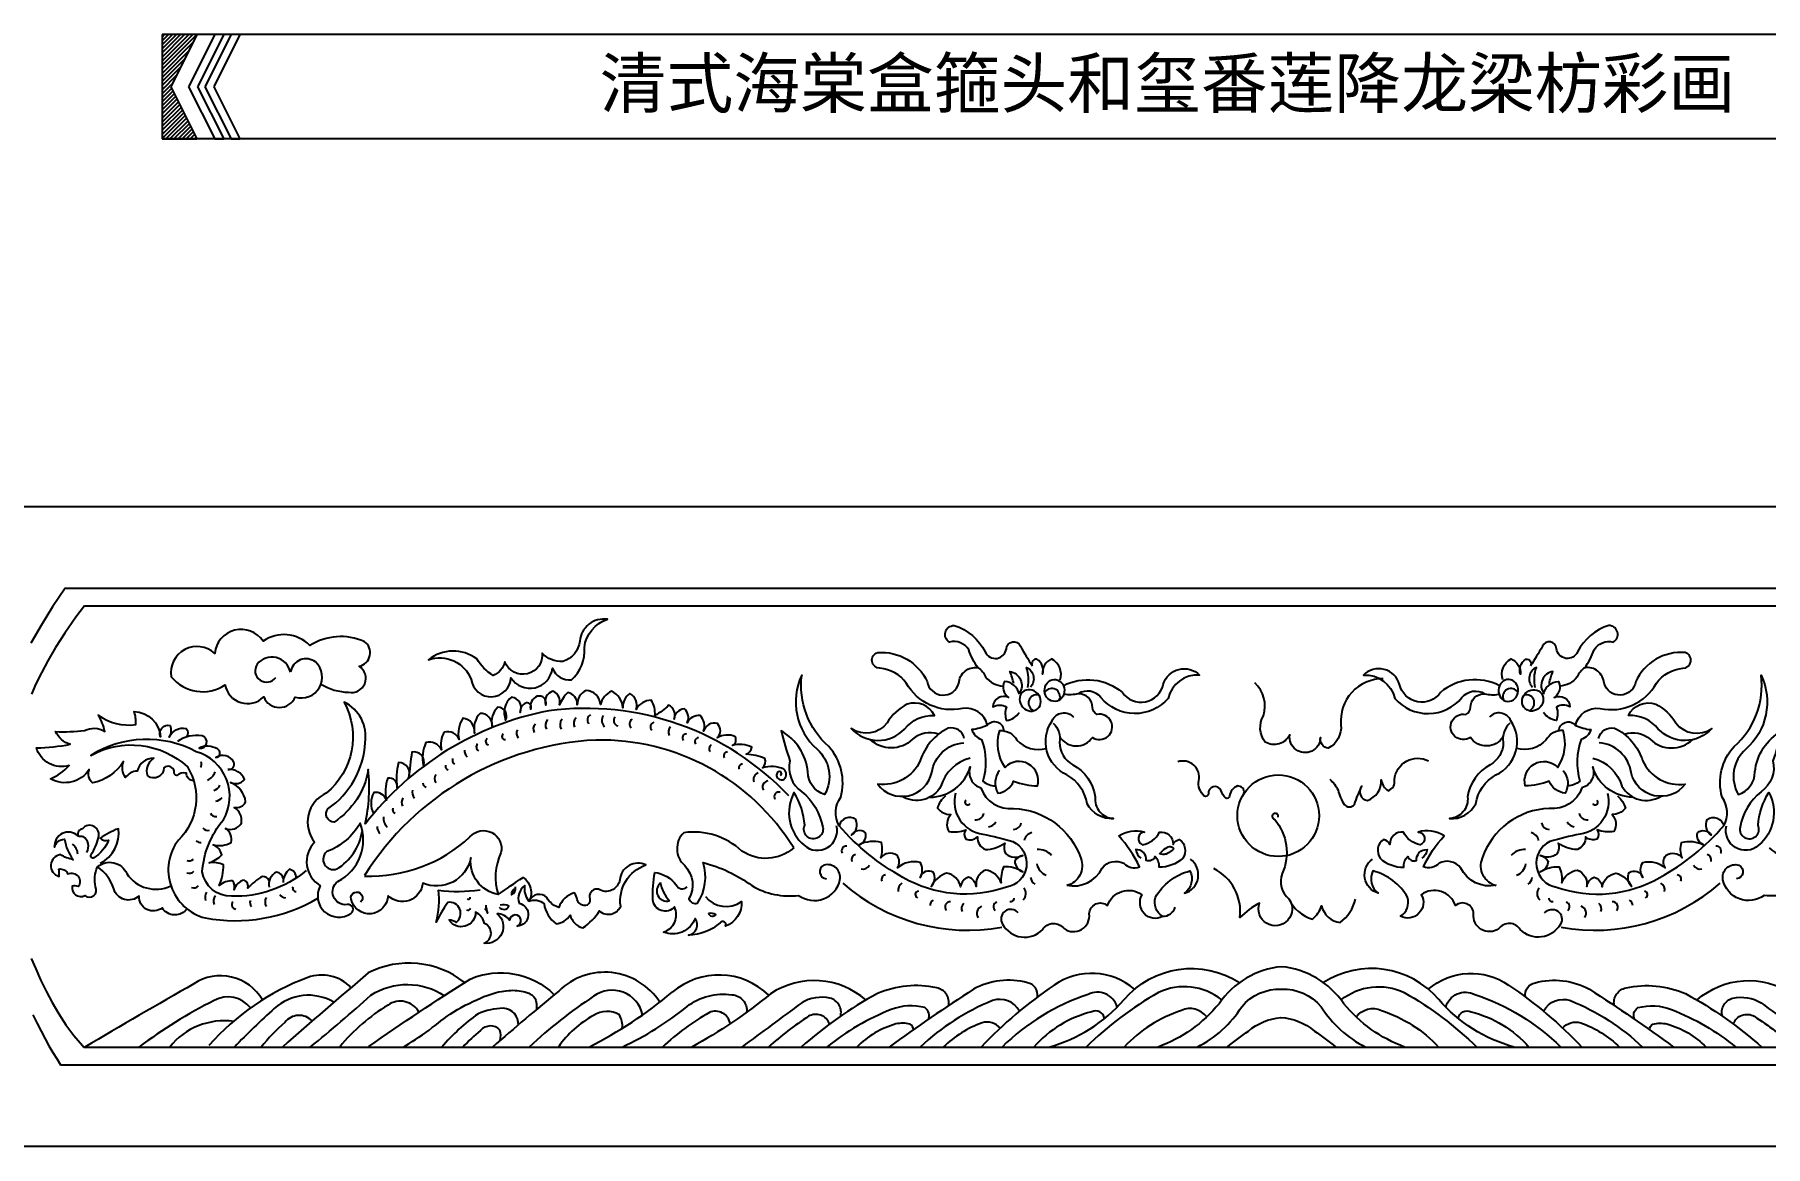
# Model space of a CAD drawing. Extents: x -66030 to 95157, y -13132 to 45879.
# Drawn here: x -38579 to -37498, y 2311 to 3007 of the extents above; entities that cross this region are included whole.
import ezdxf

# ---------------------------------------------------------------- set-up
doc = ezdxf.new("R2010")
doc.units = 0
doc.header["$LTSCALE"] = 100
doc.header["$MEASUREMENT"] = 0
for name, color, linetype in [('3', 11, 'CONTINUOUS'), ('4', 121, 'CONTINUOUS'), ('BH', 21, 'CONTINUOUS'), ('TEXT', 105, 'CONTINUOUS')]:
    doc.layers.add(name, color=color, linetype=linetype)
doc.styles.add('HZ', font='simhei.ttf')

# ---------------------------------------------------------------- blocks, each defined once
blk = doc.blocks.new('A$C7C036234')
at = {"layer": '3'}
for p, q in [((0, 65.3), (0, 0)), ((1301.2, 65.3), (0, 65.3)), ((21.6, 65.3), (5.3, 32.6)), ((32.8, 65.3), (16.5, 32.6)), ((38.4, 65.3), (22.1, 32.6)), ((43, 65.3), (26.7, 32.6)), ((48.6, 65.3), (32.3, 32.6)), ((5.3, 32.6), (21.6, 0)), ((16.5, 32.6), (32.8, 0)), ((22.1, 32.6), (38.4, 0)), ((26.7, 32.6), (43, 0)), ((32.3, 32.6), (48.6, 0)), ((0, 0), (21.6, 0)), ((1301.2, 0), (0, 0)), ((32.8, 0), (38.4, 0)), ((43, 0), (48.6, 0))]:
    blk.add_line(p, q, dxfattribs=at)
at = {"layer": 'BH'}
for p, q in [((0, 46.1), (19.1, 65.3)), ((0, 48.7), (16.6, 65.3)), ((0, 51.2), (14, 65.3)), ((0, 53.8), (11.5, 65.3)), ((0, 56.3), (9, 65.3)), ((0, 61.4), (3.9, 65.3)), ((0, 58.8), (6.4, 65.3)), ((0, 63.9), (1.3, 65.3)), ((0, 43.6), (21.5, 65.1)), ((0, 41), (19, 60)), ((0, 38.5), (16.4, 54.9)), ((0, 35.9), (13.9, 49.8)), ((0, 33.4), (11.3, 44.7)), ((0, 30.8), (8.8, 39.6)), ((0, 28.3), (6.2, 34.5)), ((0, 25.7), (5.8, 31.6)), ((0, 23.2), (6.7, 29.9)), ((0, 20.7), (7.5, 28.2)), ((0, 18.1), (8.4, 26.5)), ((0, 15.6), (9.2, 24.8)), ((0, 13), (10.1, 23.1)), ((0, 10.5), (10.9, 21.4)), ((0, 7.9), (11.8, 19.7)), ((0, 5.4), (12.6, 18)), ((0, 2.8), (13.5, 16.3)), ((0, 0.3), (14.3, 14.6)), ((2.3, 0), (15.2, 12.9)), ((4.8, 0), (16, 11.2)), ((7.3, 0), (16.8, 9.5)), ((9.9, 0), (17.7, 7.8)), ((12.4, 0), (18.5, 6.1)), ((15, 0), (19.4, 4.4)), ((17.5, 0), (20.2, 2.7)), ((20.1, 0), (21.1, 1))]:
    blk.add_line(p, q, dxfattribs=at)
blk = doc.blocks.new('A$C490E2215')
at = {"layer": '3'}
for p, q in [((511.2, 349), (2031.4, 349)), ((523.3, 337.9), (2019.3, 337.9)), ((522.9, 62.1), (2019.7, 62.1)), ((508.4, 51), (2034.2, 51))]:
    blk.add_line(p, q, dxfattribs=at)
for points in [[(511.2, 349), (511.2, 348.9), (503.3, 337.2), (496.2, 325.7), (489.8, 314.6)], [(491.1, 82.2), (493.7, 76.9), (496.2, 72), (498.7, 67.3), (501.1, 62.9), (503.6, 58.6), (506.2, 54.4), (508.4, 51)], [(523.3, 337.9), (517.9, 330.8), (511, 320.9), (505.2, 311.9), (500.4, 303.6), (496.4, 296.1), (493, 289.1), (490.2, 282.7)], [(490.1, 117.4), (492.9, 110.9), (495.9, 104.1), (499.3, 97.1), (503.1, 90), (507.2, 82.9), (511.7, 75.9), (516.7, 69.2), (522, 63), (522.9, 62.1)], [(1196, 183.7), (1197.1, 184.9), (1198.1, 185.8), (1199, 186.5), (1199.8, 186.9), (1200.6, 187.2), (1201.3, 187.4), (1201.8, 187.4), (1202.4, 187.3), (1202.8, 187.2), (1203.1, 187), (1203.4, 186.8), (1203.6, 186.6), (1203.7, 186.4), (1203.8, 186.1), (1203.7, 185.8), (1203.6, 185.6), (1203.4, 185.3), (1203.2, 185.1), (1202.9, 184.8), (1202.5, 184.6), (1202.1, 184.3), (1201.7, 184.1), (1201.3, 183.8), (1200.8, 183.5), (1200.4, 183.2), (1199.9, 183), (1199.3, 182.7), (1198.7, 182.6), (1198, 182.5), (1197.1, 182.5), (1196.1, 182.7), (1194.8, 183.1)], [(722.6, 62.1), (723.4, 62.6), (724.6, 63.3), (726.2, 64.3), (728.1, 65.5), (730.2, 66.8), (732.3, 68.2), (734.5, 69.7), (736.7, 71.2), (738.7, 72.7), (740.6, 74.2), (742.5, 75.6), (744.3, 77.1), (746.1, 78.5), (748, 79.9), (749.9, 81.3), (751.9, 82.7), (754.1, 84.1), (756.4, 85.5), (758.8, 86.9), (761.2, 88.2), (763.7, 89.4), (766.1, 90.6), (768.4, 91.7), (770.7, 92.7), (772.9, 93.6), (775, 94.4), (776.9, 95), (778.8, 95.6), (780.6, 96.1), (782.3, 96.5), (783.9, 96.8), (785.4, 97.1), (786.9, 97.3), (788.4, 97.4), (789.8, 97.5), (791.1, 97.6), (792.4, 97.5), (793.7, 97.4), (795, 97.3), (796.2, 97.1), (797.5, 96.8), (798.6, 96.5), (799.8, 96.1), (800.9, 95.7), (801.9, 95.2), (802.8, 94.7), (803.6, 94.1), (804.2, 93.4), (804.7, 92.7), (805.1, 91.9), (805.4, 91.1), (805.6, 90.1), (805.7, 89.1), (805.8, 87.9), (805.8, 86.5), (805.8, 85.6)]]:
    blk.add_lwpolyline(points, dxfattribs=at)
for points in [[(822.3, 303.2, -0.232612), (809.3, 308.4, -0.874446), (786.1, 302.8, -0.235651), (778.7, 294.4, -0.131975), (768.6, 304.7, 0.340575), (738.2, 304.2, -0.410551), (765, 291.8, 0.908006), (789.8, 292.9, 0.708419), (815.7, 298.9, 0.333873), (827.6, 291.6, 0.236609), (835.7, 311.9, -0.288921), (850.1, 329.5, 0.427077), (832.8, 315.9, -0.301782)], [(1024.9, 264.7, -0.398273), (1002.5, 261.2, 0.439842), (1035.8, 260.9, -0.238061), (1054.5, 269.4, 0.377483), (1037.4, 276.4, 0.150075)], [(1517.7, 264.7, 0.398273), (1540.2, 261.2, -0.439842), (1506.8, 260.9, 0.238061), (1488.1, 269.4, -0.377483), (1505.3, 276.4, -0.150075)]]:
    blk.add_lwpolyline(points, format="xyb", close=True, dxfattribs=at)
for points in [[(1081.7, 299.2, -0.070846), (1075.9, 310.4, 0.333236), (1063.9, 315.2, -0.767969), (1066.7, 325.6, -0.206673), (1086.2, 309.1, 0.760455), (1099.4, 311.1, -0.796086), (1108.2, 312.7, 0.013684), (1115.7, 300.3, 0.013684)], [(1460.9, 299.2, 0.070846), (1466.7, 310.4, -0.333236), (1478.7, 315.2, 0.767969), (1475.9, 325.6, 0.206673), (1456.4, 309.1, -0.760455), (1443.2, 311.1, 0.796086), (1434.5, 312.7, -0.013684), (1426.9, 300.3, -0.013684)], [(671.1, 289, 0.138235), (688.4, 283.9, 0.838097), (695, 300.1, 0.654094), (698.2, 315.6, 0.248728), (664.1, 313.1, 0.369099), (634.9, 315.8, 0.704064), (604.7, 308.2, 0.707181), (577.5, 293.6, 0.388233), (611.2, 288.5, 0.608621), (635.3, 281, 0.669512), (655, 280.9, 0.797933), (667.7, 302.8, 0.55929), (652.1, 296.7)], [(652, 296.5, 0.630596), (631.2, 301.4, 0.98545), (642.9, 293.2)], [(1087.5, 263.2, 0.395058), (1072.1, 273.8, -0.333712), (1036.9, 289.6, 0.222951), (1020.4, 298.9, -0.866503), (1019, 308.7, -0.314184), (1049.9, 290.6, 0.805954), (1069.7, 289.6, -0.44303), (1081.7, 299.2, -0.1557), (1086.4, 293.5, 0.198893), (1097.4, 287.6, 0.198893)], [(1133, 291.6, 0.368928), (1127.7, 304.7, 0.331124), (1122, 295.1, 0.345593), (1118.5, 304.5, 0.62367), (1115.7, 300.3)], [(1409.6, 291.6, -0.368928), (1414.9, 304.7, -0.331124), (1420.6, 295.1, -0.345593), (1424.1, 304.5, -0.62367), (1426.9, 300.3)], [(1455.1, 263.2, -0.395058), (1470.5, 273.8, 0.333712), (1505.7, 289.6, -0.222951), (1522.2, 298.9, 0.866503), (1523.6, 308.7, 0.314184), (1492.7, 290.6, -0.805954), (1472.9, 289.6, 0.44303), (1460.9, 299.2, 0.1557), (1456.2, 293.5, -0.198893), (1445.2, 287.6, -0.198893)], [(994.9, 200.4, -0.292207), (995.9, 218.3, 0.2581), (988.4, 250, -0.246897), (971.5, 294.5, 0.33386), (981.1, 248.3, -0.354667), (985.8, 219.9, -0.325605), (975.4, 234.1, 0.242977), (958.7, 259.7, 0.030037), (964.2, 241.1, 0.314662), (971.6, 221.7, -0.175832), (984.7, 199.5, -1.38606), (973.4, 200.7, 0.121812), (966.7, 221.2, 0.355756), (973.1, 188.2, 0.738573), (993.3, 200.3)], [(1104, 289.3, 0.043354), (1101.6, 296.9, -0.547759), (1107.5, 283.2)], [(1112.8, 286.8, 0.138408), (1112, 299.4, -0.501901), (1114.5, 287.1)], [(1135, 288, -0.303308), (1171.9, 283.8, 0.654697), (1197.5, 288.8, -0.574998), (1220.1, 294.6, 0.368684), (1200.5, 280, -0.463589), (1158.5, 280.6, 0.38738), (1144.3, 282.9, -0.093019), (1135.6, 282.6)], [(1334.9, 292.3, 0.445779), (1308.5, 263.5, -0.301604), (1300.6, 248.9, -0.443719), (1295.7, 255.6, -1.069311), (1276.5, 257.3, -0.439712), (1261.1, 252.7, -0.303641), (1260.1, 269.2, 0.288812), (1254.7, 289.8, 0.288812)], [(1407.6, 288, 0.303308), (1370.7, 283.8, -0.654697), (1345.1, 288.8, 0.574998), (1322.5, 294.6, -0.368684), (1342.1, 280, 0.463589), (1384.1, 280.6, -0.38738), (1398.3, 282.9, 0.093019), (1407, 282.6)], [(1429.9, 286.8, -0.138408), (1430.6, 299.4, 0.501901), (1428.1, 287.1)], [(1438.6, 289.3, -0.043354), (1441, 296.9, 0.547759), (1435.2, 283.2)], [(1547.7, 200.4, 0.292207), (1546.7, 218.3, -0.2581), (1554.2, 250, 0.246897), (1571.1, 294.5, -0.33386), (1561.5, 248.3, 0.354667), (1556.8, 219.9, 0.325605), (1567.2, 234.1, -0.242977), (1583.9, 259.7, -0.030037), (1578.4, 241.1, -0.314662), (1571, 221.7, 0.175832), (1557.9, 199.5, 1.38606), (1569.2, 200.7, -0.121812), (1575.9, 221.2, -0.355756), (1569.5, 188.2, -0.738573), (1549.4, 200.3)], [(958, 232, 1.059924), (957.1, 234.2, 0.539726), (956.8, 230, 0.362785), (960.6, 229.6, 0.433173), (960.4, 235.8, 0.173706), (947.1, 236.7, 0.310021), (948.5, 242.5, 0.081162), (936.9, 245.1, 0.22009), (940.4, 249.5, 0.196642), (928.2, 250.6, 0.424306), (930, 256.1, 0.248302), (918.6, 255.3, 0.443264), (918.8, 264.3, 0.418554), (910.2, 259.5, 0.290287), (908, 269.4, 0.293441), (900, 264.8, 0.339534), (898.2, 273.5, 0.399889), (891.8, 267, 0.399402), (888.3, 275.8, -0.076399), (879.8, 269.4, 0.168477), (877.5, 278.9, 0.268926), (868, 273.2, 0.384992), (864.1, 283.1, 0.266357), (859.8, 274.2, 0.284409), (852.7, 284.5, 0.226475), (845.7, 276.2, 0.394866), (836.8, 285, 0.292282), (831.3, 276.1, 0.361011), (825.3, 283.8, 0.088847), (820.1, 276.1, 0.37296), (816.1, 284.5, 0.450092), (811.6, 275.9, 0.584982), (806.3, 281.4, 0.375357), (802.1, 273.3, 0.644695), (799.5, 277.3, 0.3441), (795.6, 271.2, 0.501947), (790.2, 280.9, 0.324558), (786.5, 266.5, 0.566944), (781.7, 274.5, 0.277906), (778.1, 262.7, 0.434555), (770.5, 270.7, 0.241684), (767, 258.4, 0.43793), (759.8, 267.6, 0.211782), (757.4, 254.3, 0.383133), (748.2, 259, 0.208158), (746.5, 247.8, 0.372119), (736.7, 252.4, 0.15719), (735.1, 238.1, 0.615235), (727.9, 246.4, 0.011862), (725.9, 230.1, 0.545228), (719.5, 239.9, 0.09237), (718.7, 224.2, 0.543815), (712.8, 230.1, 0.150186), (712, 216.4, 0.361421), (704.1, 221.2, 0.251053), (704, 208)], [(1107.6, 282.6, 0.328052), (1098.2, 290.7, 0.370125), (1100.8, 280.6, 0.550103), (1091, 274.8, -0.277611), (1099.4, 274.6, 0.175778), (1099.5, 266.3, 0.214763), (1107.6, 271.3, 0.214763)], [(1132.8, 256.1, 0.544417), (1153.2, 255.7, 1.505698), (1156.1, 270, -0.296397), (1153.2, 274.4, 0.427091), (1144.3, 282.9, 0.427091)], [(1409.8, 256.1, -0.544417), (1389.4, 255.7, -1.505698), (1386.5, 270, 0.296397), (1389.4, 274.4, -0.427091), (1398.3, 282.9, -0.427091)], [(1435, 282.6, -0.328052), (1444.4, 290.7, -0.370125), (1441.8, 280.6, -0.550103), (1451.6, 274.8, 0.277611), (1443.2, 274.6, -0.175778), (1443.1, 266.3, -0.214763), (1435, 271.3, -0.214763)], [(591.6, 228.6, -0.449063), (587, 233.4, 0.205978), (581, 231.8, -0.462521), (579.4, 234.3, 0.590921), (572.9, 236.6, -0.615953), (562.9, 231.5, -0.338523), (566.7, 242.7, 0.339181), (556.2, 234.6, 0.239669), (549, 230.5, -0.250902), (547.7, 240.5, -0.205266), (528.3, 227.2, -0.304454), (526.3, 235.6, -0.401745), (502.1, 229.8, 0.107847), (513.8, 238.1, -0.414286), (493.3, 249.1, 0.044852), (514.4, 251.4, -0.225187), (505.3, 259.3, 0.035999), (523.4, 259.9, -0.275927), (536, 259.3, 0.093575), (531.9, 269.5, 0.194329), (555.4, 263.7, 0.087929), (554.4, 271.8, -0.377044), (570.9, 256.1, -0.63439), (576.9, 263.1, -0.194255), (576.3, 255.8, -0.344967), (586.8, 261.3, -0.398241), (587, 255.9)], [(698.8, 201.5, 0.077177), (700.7, 235.5, -0.208964), (679.3, 202.7, -0.615087), (675.4, 211, 0.232928), (698.7, 252.4, 0.331186), (685.6, 277.7, -0.358844), (674.4, 220.9, 0.483596), (667.1, 190.1, 0.484934), (670.7, 162.9, 0.791029), (689.8, 145.6, 0.842109), (687.4, 151.1, -0.774739), (681.7, 165.6, 0.380239), (695.6, 202.1, -0.174983), (674.8, 184.3, 0.839319), (681, 173.4, 0.222603), (696.8, 196.9, 0.222603)], [(963.4, 219.2, 0.24038), (813.4, 272.3, 0.182686), (698.8, 201.5)], [(1128.7, 264.6, -0.253245), (1132.7, 252.6, 0.282989), (1140.9, 238.6, -0.233697), (1155, 218.5, 0.43668), (1166.4, 204.9, -0.305003), (1149.9, 214.2, 0.224277), (1137.3, 232.2, -0.464182), (1128, 266.1, -0.549083), (1141.4, 268.3)], [(1414, 264.6, 0.253245), (1409.9, 252.6, -0.282989), (1401.7, 238.6, 0.233697), (1387.6, 218.5, -0.43668), (1376.3, 204.9, 0.305003), (1392.7, 214.2, -0.224277), (1405.3, 232.2, 0.464182), (1414.6, 266.1, 0.549083), (1401.3, 268.3)], [(1073.1, 255, 0.40764), (1063.1, 261.5, 0.202114), (1045.6, 241.2, -0.332777), (1019, 226.4, 0.64421), (1052.8, 233.8, -0.350535), (1072.8, 252.3)], [(1098, 259.5, 0.700592), (1087.5, 263.2, -0.076837), (1077.9, 260.5, 0.249149), (1083.9, 254.4, -0.162773), (1084.8, 228.3, 0.163935), (1092.5, 225.3)], [(1095.2, 235, 0.307612), (1094.1, 220.8, 0.273411), (1103.9, 228.2, 0.074984), (1118.9, 225.3, 0.781442), (1098.6, 236.9, -0.230139), (1095.3, 259.9, -0.290789), (1106, 253.9, 0.279236), (1124.3, 248.8, 0.279236)], [(1447.4, 235, -0.307612), (1448.6, 220.8, -0.273411), (1438.7, 228.2, -0.074984), (1423.7, 225.3, -0.781442), (1444, 236.9, 0.230139), (1447.3, 259.9, 0.290789), (1436.6, 253.9, -0.279236), (1418.3, 248.8, -0.279236)], [(1444.6, 259.5, -0.700592), (1455.1, 263.2, 0.076837), (1464.7, 260.5, -0.249149), (1458.7, 254.4, 0.162773), (1457.8, 228.3, -0.163935), (1450.1, 225.3)], [(1469.5, 255, -0.40764), (1479.5, 261.5, -0.202114), (1497, 241.2, 0.332777), (1523.6, 226.4, -0.64421), (1489.8, 233.8, 0.350535), (1469.8, 252.3)], [(661.9, 172.4, -0.185459), (615.2, 156.4, -0.375238), (596.9, 171.7, -0.155714), (610.1, 204.1, 0.489711), (593.2, 246.7, 0.269225), (527.3, 244.4, -0.323969), (587.7, 237.2, -0.349384), (582, 191.4, 0.5353), (598.8, 142.8, 0.181029), (669.1, 155.1)], [(613, 235.5, 0.579068), (616.6, 240.2, 0.466819), (605.4, 243, 0.751704), (606.4, 248.5, 0.240515), (594.9, 249, 0.994896), (596.8, 256.6, 0.19749), (581.4, 253.1)], [(966.5, 186.6, 0.265533), (842.8, 254, 0.243935), (698.4, 169.4, 0.243935)], [(1056.9, 257.6, 0.280063), (1040.8, 254.5, -0.402669), (1014.4, 254.3)], [(1485.7, 257.6, -0.280063), (1501.8, 254.5, 0.402669), (1528.3, 254.3)], [(1076.7, 242.7, 0.260591), (1058.5, 225.2, -0.430561), (1034.3, 218.8)], [(1247.9, 220.7, 0.503138), (1243.8, 225.3, 0.270337), (1238.9, 219, -0.559596), (1236.5, 217.7, -0.118438), (1233.5, 222.6, 0.833738), (1225.7, 220.4, -0.527363), (1223.1, 219, -0.264892), (1219.7, 228.7, 0.580255), (1206.6, 240.4)], [(1301.6, 229.5, -0.09163), (1306.7, 222.7, 0.085506), (1310.6, 213.7, 0.485391), (1316.9, 213.7, -0.023879), (1321.5, 225.1, 0.569732), (1325, 216.2, 0.335081), (1333.7, 229.1, 0.223886), (1338.1, 222.3, 0.369683), (1341.9, 229.2, -0.532755), (1363.2, 241)], [(1466, 242.7, -0.260591), (1484.1, 225.2, 0.430561), (1508.3, 218.8)], [(638.8, 166.1, 0.297799), (634.6, 168.7, 0.091652), (625.5, 161.4, 0.338492), (623.1, 166.5, 0.282222), (616.8, 160.3, 0.250402), (615.8, 166, 0.188816), (607.5, 163, 0.09839), (610.2, 175.9, 0.143415), (601.2, 177.3, 0.130804), (609.1, 182.3, 0.267456), (603.8, 188.4, 0.174045), (615, 189.9, 0.319681), (611.5, 198.8, 0.376483), (621.4, 202.1, 0.309776), (616.9, 211.9, 0.363242), (624, 215.4, 0.284398), (614.6, 227.4, 0.329915), (623.3, 229.3, 0.355531), (613, 235.5)], [(1051.6, 218.3, 0.335245), (1076.8, 237.3, 0.417616), (1083.5, 224.1)], [(1491, 218.3, -0.335245), (1465.9, 237.3, -0.417616), (1459.1, 224.1)], [(1067.6, 220.8, 0.450603), (1084.7, 195.1, -0.029281), (1103.5, 190.6, -0.732001), (1099.4, 162, -0.217879), (1034.8, 168.1, -0.087957), (994.9, 200.4, -0.087957)], [(1061.4, 219.2, 0.144008), (1056.3, 211.4, 0.227665), (1064.7, 207.4, 0.332171), (1063.5, 196.8, 0.127431), (1074, 197.8, 0.335512), (1074.1, 192.1, 0.285129), (1081.3, 193.4, 0.309886), (1086.3, 185.6, 0.154586), (1098.4, 189.6, 0.230371), (1099.1, 182.8, 0.299994), (1109.7, 181.9, 0.230331), (1104.7, 178.3, 0.322892), (1109.6, 171.7, 0.148725), (1097.7, 174.8, 0.122794), (1096.1, 164.7, 0.28933), (1086.3, 172.7, 0.345469), (1080.6, 162.4, 0.272659), (1075.8, 168.3, 0.289822), (1070.8, 162.3, 0.308951), (1062.3, 170.8, 0.218753), (1052.5, 162.5, 0.315912), (1053.9, 171.3, 0.496893), (1045.5, 168.1, 0.287553), (1045.5, 177.5, 0.23831), (1031.4, 174.1, 0.343717), (1030.9, 182.1, 0.385699), (1020.9, 180.3, 0.163789), (1021.3, 189.9, 0.180523), (1007.5, 188.6, 0.413292), (1011.3, 196.1, 0.471017), (1002.7, 194.5, 0.344711), (1005.3, 204.3, 0.531951), (994.9, 200.4)], [(1083.5, 224.1, 0.348529), (1103.9, 211.2, -0.311984), (1145.9, 180.1, -0.459478), (1137.1, 163.1)], [(1459.1, 224.1, -0.348529), (1438.7, 211.2, 0.311984), (1396.7, 180.1, 0.459478), (1405.5, 163.1)], [(1475, 220.8, -0.450603), (1457.9, 195.1, 0.029281), (1439.1, 190.6, 0.732001), (1443.2, 162, 0.217879), (1507.8, 168.1, 0.087957), (1547.7, 200.4, 0.087957)], [(1481.3, 219.2, -0.144008), (1486.3, 211.4, -0.227665), (1477.9, 207.4, -0.332171), (1479.1, 196.8, -0.127431), (1468.6, 197.8, -0.335512), (1468.5, 192.1, -0.285129), (1461.4, 193.4, -0.309886), (1456.3, 185.6, -0.154586), (1444.2, 189.6, -0.230371), (1443.5, 182.8, -0.299994), (1432.9, 181.9, -0.230331), (1437.9, 178.3, -0.322892), (1433, 171.7, -0.148725), (1444.9, 174.8, -0.122794), (1446.5, 164.7, -0.28933), (1456.4, 172.7, -0.345469), (1462.1, 162.4, -0.272659), (1466.8, 168.3, -0.289822), (1471.8, 162.3, -0.308951), (1480.3, 170.8, -0.218753), (1490.1, 162.5, -0.315912), (1488.7, 171.3, -0.496893), (1497.1, 168.1, -0.287553), (1497.1, 177.5, -0.23831), (1511.2, 174.1, -0.343717), (1511.7, 182.1, -0.385699), (1521.7, 180.3, -0.163789), (1521.4, 189.9, -0.180523), (1535.1, 188.6, -0.413292), (1531.3, 196.1, -0.471017), (1539.9, 194.5, -0.344711), (1537.3, 204.3, -0.531951), (1547.7, 200.4)], [(1269.2, 205.8, 2.42606), (1266.9, 204.5, -0.290463), (1271.8, 170.5, 0.326643), (1276, 154.7, -1.674073), (1257.6, 152.1, 0.084125), (1245.4, 143, 0.312445), (1229.1, 173.7, 0.312445)], [(533.2, 177.1, 0.326382), (544.5, 198.6, 0.048612), (533.1, 192.7, 0.316378), (538.4, 191.5, -0.155677), (529.2, 180.3, -0.669683), (527.4, 182.3, 0.08171), (532.1, 193.1, 0.825298), (522.1, 198.6, 0.425221), (519.2, 194.2, 0.678174), (504.6, 187, -0.345995), (510.9, 192, 0.117291), (516.2, 179.2, -0.091466), (508.3, 182.4, 0.809257), (507.4, 168.8, 0.08119), (507.3, 173.3, -0.356015), (513, 170.3, -0.770779), (519.5, 162.4, 0.16652), (515.6, 162.7, 0.625113), (523.5, 156.8, 0.83191), (530.2, 162.3, -0.155464), (531.4, 174.7)], [(698.4, 168.9, 0.197421), (764.2, 193.4, -0.794038), (783.6, 183.5, 0.189923), (781.9, 157.4, -0.390229), (764.7, 180.3, -0.480654), (734.7, 164.6, -0.631488), (713, 156.7, -0.878602), (689.9, 154.5, -1.782408), (695.8, 152.6)], [(966.5, 186.6, -0.341565), (934.2, 184.6, 0.224597), (897.8, 196.1, 0.435628), (898.4, 175.5, -0.342746), (901, 154.8, 0.39414), (906.4, 152, 0.229109), (909.9, 177.4, -0.099271), (940.3, 163, 0.166868), (969.6, 156.9, 0.546587), (995.4, 166.6, 0.564562), (985.4, 175.8, 0.756752), (987, 167.2)], [(1137.1, 163.2, 0.341905), (1159.3, 174, -0.360307), (1172.8, 177, 0.312295), (1182.6, 174.8, 0.075068), (1169.7, 194.1, -0.209544), (1185.8, 196.5, 0.824908), (1184.5, 188.6, 0.235707), (1195.1, 196.4, -0.474026), (1203.6, 188.8, -0.248132), (1207.5, 191.8, -0.420784), (1209.6, 180.1, -0.190532), (1194.9, 174.5, 0.20514), (1192.4, 181.3, -0.414376), (1186.8, 178.7, 0.462697), (1180.3, 185.5, 0.218456), (1183.5, 180.2)], [(1405.5, 163.2, -0.341905), (1383.4, 174, 0.360307), (1369.8, 177, -0.312295), (1360, 174.8, -0.075068), (1373, 194.1, 0.209544), (1356.8, 196.5, -0.824908), (1358.1, 188.6, -0.235707), (1347.5, 196.4, 0.474026), (1339.1, 188.8, 0.248132), (1335.1, 191.8, 0.420784), (1333, 180.1, 0.190532), (1347.7, 174.5, -0.20514), (1350.2, 181.3, 0.414376), (1355.8, 178.7, -0.462697), (1362.3, 185.5, -0.218456), (1359.1, 180.2)], [(1576.1, 186.6, 0.341565), (1608.4, 184.6, -0.224597), (1644.9, 196.1, -0.435628), (1644.2, 175.5, 0.342746), (1641.6, 154.8, -0.39414), (1636.2, 152, -0.229109), (1632.8, 177.4, 0.099271), (1602.3, 163, -0.166868), (1573, 156.9, -0.546587), (1547.2, 166.6, -0.564562), (1557.2, 175.8, -0.756752), (1555.6, 167.2)], [(587.5, 148.7, -0.542819), (571.9, 149.1, -0.648087), (557.4, 156.5, -0.556108), (541.6, 160.9, 0.178731), (531.4, 174.7, -0.51554), (549.7, 170.5, 0.373621), (577.3, 162.9, 0.373621)], [(655.6, 167.7, 0.388953), (651.4, 173.2, 0.22465), (647.4, 165, 0.22465)], [(801.1, 153.2, -0.313883), (810.5, 151.6, 0.19329), (818, 139.1, 0.22085), (826.9, 144.5, 0.2818), (834.8, 136.6, 0.107658), (845.1, 147.2, 0.50376), (858.4, 150, -0.36413), (874.2, 175.9, 0.520849), (857.8, 166.7, -0.542605), (844.5, 160.8, 0.469196), (838.9, 156, -0.335562), (837.4, 150.8, -0.432607), (831.3, 154.3, 0.129466), (829.4, 158.4, 0.245032), (819.8, 149.4, -0.17512), (813.1, 154.2, 0.546293), (802.3, 155)], [(1106.8, 146, 0.934163), (1097, 138.9, 0.501248), (1122.1, 135.5, -0.528231), (1135.5, 136.1, 0.65086), (1151.2, 145.4, -0.628127), (1162.6, 150.5, -0.513331), (1184, 157.3, 0.748451), (1197, 143.8, -0.339342), (1192.6, 155.7, -0.20181), (1214.1, 172.2, -0.363201), (1210.8, 158.2, 0.618259), (1214.4, 179.5)], [(1435.8, 146, -0.934163), (1445.6, 138.9, -0.501248), (1420.5, 135.5, 0.528231), (1407.1, 136.1, -0.65086), (1391.4, 145.4, 0.628127), (1380, 150.5, 0.513331), (1358.7, 157.3, -0.748451), (1345.7, 143.8, 0.339342), (1350.1, 155.7, 0.20181), (1328.5, 172.2, 0.363201), (1331.8, 158.2, -0.618259), (1328.2, 179.5)], [(647.6, 167.2, 0.338411), (643.4, 171.4, 0.362684), (638.7, 162.1)], [(781.9, 157.4, -0.010191), (797.4, 168.1, -0.38558), (801.1, 153.2, -0.193686), (798.5, 163, 0.32416), (794.9, 152, -0.88619), (793.7, 137.7, 1.828765), (789, 141.5, 0.227178), (781.3, 145.4, -0.753743), (773.1, 127, 0.689743), (773.2, 139.4, 0.246177), (767.7, 146.3, -0.763152), (751.2, 141.6, -0.194247), (755.5, 140, 0.795689), (750.3, 152.5, 0.03114), (743, 140.2, 0.105223), (744.5, 160.1, 0.065564), (770.5, 160.4)], [(911.3, 156.2, 0.396868), (933.9, 153, -0.322296), (924, 137.6, 0.894256), (920.5, 139.7, -0.176841), (900.7, 132, 0.566983), (904.9, 142.5, -0.424731), (885.1, 133.9, 0.457766), (892, 149.7, -0.664161), (878.5, 154.2, -0.053656), (879.7, 171.3, -0.196944), (893.1, 163.5, 0.53205), (899.9, 162.2)], [(792.6, 160.9, 0.356125), (790.1, 157.2, 0.355833), (792.7, 162.2, 0.355833)], [(1276, 154.7, 0.220606), (1290.7, 142.1, 0.136003), (1296.4, 150.4, 0.311509), (1308, 139.9, 0.17611), (1317.6, 154.5, 0.17611)], [(774.1, 150.8, 0.080912), (775.2, 145.8, 0.138013), (773.5, 148.4)], [(782.5, 149.6, 0.583621), (788.5, 150.2, 0.202235), (783.1, 150.8, 0.202235)], [(913.2, 145.7, 0.527163), (917.9, 144.7, 0.213258), (913.3, 145.6, 0.213258)], [(760.5, 102.6, 0.29432), (700.7, 108.4, 0.006277), (647, 62.1)], [(701, 62.5, -0.010926), (764.4, 104.6, -0.305345), (816.7, 94.9)], [(882.9, 90.1, 0.474822), (819.7, 97.1, 0.006034), (778.3, 62.1, 0.006034)], [(1126, 62.1, 0.148074), (1173, 91.8, -0.374629), (1245.1, 102.4, -0.374629)], [(1348.3, 62.1, -0.134571), (1310.3, 89.2, 0.222151), (1271.3, 112.3, 0.222151), (1232.3, 89.2, -0.134571), (1194.3, 62.1)], [(1416.6, 62.1, -0.148074), (1369.6, 91.8, 0.374629), (1297.5, 102.4, 0.374629)], [(634.5, 91.6, 0.431786), (591.7, 101.6, 0.003734), (523.5, 62.1)], [(689.8, 99.2, 0.304209), (662.8, 105.5, 0.124287), (601.1, 63, 0.124287)], [(664.4, 62.1, 0.016487), (702.3, 94.6, -0.295782), (748.3, 94.2)], [(872.1, 82.2, 0.543151), (841.5, 93.8, 0.044732), (801.3, 62.1)], [(1011.7, 91.4, 0.338935), (952.1, 95.4, -0.046666), (902.8, 62.1, -0.046666)], [(1063.3, 88, 0.421383), (1055.9, 99.1, 0.155867), (1018.8, 95.5, 0.056057), (971.2, 62.1, 0.056057)], [(1118.8, 93.4, 0.404521), (1112.7, 102.3, 0.192145), (1078.8, 98.2, 0.013717), (1026.2, 62.1, 0.01213)], [(1179.5, 98.3, 0.33875), (1129.3, 100.8, 0.053143), (1083.6, 62.1)], [(1234, 91.6, 0.285935), (1194.5, 96.2, 0.061749), (1149.2, 62.1)], [(1218.7, 62.1, 0.136786), (1246.5, 87.3, -0.23144), (1271.3, 98.3, -0.23144), (1296.1, 87.3, 0.136786), (1323.9, 62.1)], [(1308.6, 91.6, -0.285935), (1348.1, 96.2, -0.061749), (1393.4, 62.1)], [(1363.1, 98.3, -0.33875), (1413.3, 100.8, -0.053143), (1459.1, 62.1)], [(1423.8, 93.4, -0.404521), (1429.9, 102.3, -0.192145), (1463.8, 98.2, -0.013717), (1516.4, 62.1, -0.01213)], [(1479.3, 88, -0.421383), (1486.7, 99.1, -0.155867), (1523.8, 95.5, -0.056057), (1571.5, 62.1, -0.056057)], [(1530.9, 91.4, -0.338935), (1590.5, 95.4, 0.046666), (1639.8, 62.1, 0.046666)], [(627.1, 86.6, 0.369676), (604.3, 91.2, 0.041686), (557.3, 62.1, 0.041686)], [(679.2, 90.1, 0.331245), (641.9, 86.1, 0.017835), (617, 62.1)], [(732.3, 83.8, 0.453133), (713, 88.3, 0.0874), (682.8, 62.1)], [(859.3, 62.1, 0.063285), (899.9, 87.5, -0.200053), (927.9, 94.8, -0.429238), (937.1, 83.8)], [(995.7, 81.2, 0.42669), (989.2, 92.6, 0.195808), (971.5, 89.7, 0.000121), (934.1, 62.1, 0.000121)], [(1050.4, 79.2, 0.410271), (1048.5, 86.7, 0.161336), (1027.5, 85.5, 0.080079), (987.3, 62)], [(1107.6, 84.5, 0.368934), (1090.7, 91.1, 0.092638), (1045.6, 62.1, 0.092638)], [(1168.6, 87.1, 0.471771), (1150.5, 95, 0.112021), (1096.7, 62.1, 0.112021)], [(1374, 87.1, -0.471771), (1392.1, 95, -0.112021), (1445.9, 62.1, -0.112021)], [(1435.1, 84.5, -0.368934), (1452, 91.1, -0.092638), (1497, 62.1, -0.092638)], [(1492.2, 79.2, -0.410271), (1494.1, 86.7, -0.161336), (1515.1, 85.5, -0.080079), (1555.3, 62)], [(1546.9, 81.2, -0.42669), (1553.4, 92.6, -0.195808), (1571.1, 89.7, -0.000121), (1608.5, 62.1, -0.000121)], [(665.5, 78.4, 0.462055), (648.6, 77.5, 0.042709), (633.7, 62.1)], [(794.5, 75.7, 0.413423), (785, 86.3, 0.103242), (769.3, 82.9, 0.058479), (746.6, 62.1)], [(859.4, 73.8, 0.162501), (857.6, 82.2, 0.289279), (841.4, 81.8, 0.118007), (819.5, 62.1)], [(926.8, 76.6, 0.502009), (913.8, 83.6, 0.063391), (884.5, 62.1)], [(988.9, 76.5, 0.467444), (975.8, 81.3, 0.040886), (950.8, 62.1)], [(1041.3, 72.9, 0.295407), (1039.2, 76.4, 0.120525), (1030.4, 76.5, 0.128916), (1005.9, 62.1)], [(1095.7, 73.8, 0.28953), (1084.2, 77.3, 0.099816), (1060, 62.1, 0.099816)], [(1160.7, 79.9, 0.528763), (1152.8, 84.1, 0.151622), (1116.6, 62.1)], [(1224.6, 80.9, 0.353175), (1208.8, 85, 0.125454), (1173.1, 62.1, 0.125454)], [(1237.4, 62.1, -0.005654), (1250.7, 72.1, -0.146543), (1270.7, 80.6, -0.158975), (1291.9, 72.1, -0.005654), (1305.2, 62.1)], [(1318, 80.9, -0.353175), (1333.8, 85, -0.125454), (1369.5, 62.1, -0.125454)], [(1381.9, 79.9, -0.528763), (1389.8, 84.1, -0.151622), (1426, 62.1)], [(1446.9, 73.8, -0.28953), (1458.4, 77.3, -0.099816), (1482.6, 62.1, -0.099816)], [(1501.3, 72.9, -0.295407), (1503.4, 76.4, -0.120525), (1512.2, 76.5, -0.128916), (1536.7, 62.1)], [(1553.7, 76.5, -0.467444), (1566.8, 81.3, -0.040886), (1591.8, 62.1)], [(783.1, 66.2, 0.140358), (782.9, 72.7, 0.445365), (770.8, 72.4, 0.031766), (759.8, 62.1)]]:
    blk.add_lwpolyline(points, format="xyb", dxfattribs=at)
blk.add_circle((1269.3, 206.7), 25.5, dxfattribs=at)
for centre, radius, start, end in [((1118.4, 277.2), 5.16, 76.0569, 249.963), ((1127.8, 281.1), 5.16, 335.7435, 147.829), ((1414.8, 281.1), 5.16, 32.171, 204.2565), ((1424.2, 277.2), 5.16, 290.037, 103.9431), ((797.7, 258.2), 4.41, 151.6267, 220.5256), ((807.7, 260.9), 3.96, 131.4403, 211.9556), ((816.6, 263.3), 5.24, 138.6953, 209.2795), ((825.9, 263.4), 5.45, 139.0904, 209.2892), ((834.1, 264.3), 5.1, 134.9421, 206.7867), ((841.6, 266.5), 3.95, 123.1514, 215.4661), ((852.8, 266.5), 6.15, 151.4285, 223.6594), ((857.6, 266.3), 3.58, 143.0234, 254.5152), ((867.5, 264.1), 3.53, 123.1929, 225.8159), ((879.9, 262.3), 2.95, 105.5251, 225.8127), ((892.9, 259.1), 4.75, 136.6483, 208.0089), ((771, 249.7), 2.83, 139.5657, 237.506), ((776.1, 253.1), 2.13, 122.791, 264.5676), ((786.1, 256.2), 1.91, 123.4756, 279.551), ((899.5, 255.3), 2.52, 90.5882, 216.2538), ((907.3, 253), 2.56, 96.7579, 215.0117), ((916.4, 248.6), 2.73, 121.5879, 220.9092), ((593, 239.2), 3.53, 321.3158, 19.0225), ((751, 237.6), 2.16, 160.4816, 260.8504), ((756.4, 241.5), 3.19, 161.6676, 234.2086), ((766, 247.1), 5.16, 172.5548, 225.1728), ((925.4, 244.1), 2.57, 97.7557, 209.0863), ((934.5, 236.7), 2.32, 90.1637, 204.1476), ((597, 236.7), 8.38, 291.7727, 341.5115), ((737.8, 227.4), 3.11, 183.674, 251.4969), ((745.6, 230.1), 3.59, 139.828, 227.481), ((945.8, 229.3), 4.48, 108.0234, 198.8185), ((950.7, 224.8), 3.63, 95.1831, 215.1056), ((956.8, 230), 2.842170943040401e-14, 358.5941, 270), ((602.8, 227.9), 5.59, 285.0425, 338.639), ((603.5, 223.4), 7.9, 283.3235, 317.2438), ((727.5, 214.9), 5.98, 150.8059, 202.1828), ((734.4, 221.5), 6.24, 168.2783, 217.5517), ((957.4, 218.5), 3.03, 79.3051, 206.4757), ((1075.3, 215.2), 1.76, 135.2642, 327.4502), ((1467.3, 215.2), 1.76, 212.5498, 44.7358), ((605.1, 209.5), 3.31, 201.1563, 284.9232), ((717.1, 204.8), 6.93, 170.6707, 228.8452), ((718.2, 210.5), 2.31, 155.453, 251.2077), ((1080.5, 209), 4.86, 260.6242, 351.7291), ((1462.1, 209), 4.86, 188.2709, 279.3758), ((600.5, 201.4), 3.96, 215.7153, 285.1571), ((712.5, 199.9), 6.31, 179.1422, 224.2463), ((1087.6, 205.8), 6.03, 276.9824, 330.3656), ((1103.8, 203.1), 5.04, 271.925, 349.2432), ((1116.7, 190), 6.28, 102.6849, 168.8942), ((1425.9, 190), 6.28, 11.1058, 77.3151), ((1438.8, 203.1), 5.04, 190.7568, 268.075), ((1455, 205.8), 6.03, 209.6344, 263.0176), ((511.6, 182.7), 7.47, 359.828, 55.3096), ((538.9, 373.8), 180.8, 263.795, 264.7412), ((518.2, 187.5), 7.56, 330.2519, 56.717), ((596.1, 194.2), 4.29, 227.003, 272.7269), ((999.5, 184.7), 3.01, 84.9109, 210.1152), ((1119.4, 174.5), 11.1, 41.8164, 93.7099), ((1423.2, 174.5), 11.1, 86.2901, 138.1836), ((1543.1, 184.7), 3.01, 329.8848, 95.0891), ((588.7, 182.6), 4.09, 248.8464, 310.3475), ((1006.2, 179), 3.55, 105.7169, 195.5378), ((1009.6, 178.2), 4.89, 258.5086, 329.67), ((1127.4, 178.1), 9.07, 189.9808, 250.3245), ((1415.2, 178.1), 9.07, 289.6755, 350.0192), ((1533, 178.2), 4.89, 210.33, 281.4914), ((1536.4, 179), 3.55, 344.4622, 74.2831), ((588.7, 174.6), 3.9, 249.2175, 319.2177), ((591.8, 165), 3.48, 243.8307, 320.8764), ((887.3, 159.7), 6.38, 130.9813, 284.0725), ((904.2, 168.3), 21.3, 188.6047, 224.0021), ((1075.4, 253.9), 118.8, 228.7861, 280.2694), ((1024.3, 166.9), 2.89, 96.9942, 202.2171), ((1036.9, 160.2), 5.13, 121.9154, 190.9546), ((1120.1, 168.6), 5.55, 184.9476, 238.0918), ((1422.5, 168.6), 5.55, 301.9082, 355.0524), ((1467.2, 253.9), 118.8, 259.7306, 311.2139), ((1505.7, 160.2), 5.13, 349.0454, 58.0846), ((1518.3, 166.9), 2.89, 337.7829, 83.0058), ((605.5, 155.7), 6.8, 152.1036, 197.4557), ((608.1, 153.4), 4.31, 130.9435, 211.3537), ((618.2, 151.1), 2.85, 140.9549, 264.6287), ((629.9, 152.4), 3.21, 155.7191, 227.3527), ((642.6, 152.7), 6.44, 153.5618, 205.4208), ((649.6, 160.8), 5.49, 218.9073, 262.9128), ((655.7, 161.6), 2.29, 165.698, 266.0994), ((763.4, 155.4), 0.989, 200.9209, 16.6609), ((1044.6, 157.4), 2.12, 95.3258, 249.4757), ((1055.4, 150.7), 3.6, 117.8208, 183.6518), ((1064.4, 149.6), 3.34, 87.2388, 219.6033), ((1075.5, 148.6), 4.17, 129.506, 206.0786), ((1094.4, 149.8), 3.04, 109.2282, 229.8844), ((1102.1, 155.2), 2.17, 254.7956, 358.9108), ((1106.3, 158), 5.27, 313.2748, 40.242), ((1436.3, 158), 5.27, 139.758, 226.7252), ((1440.5, 155.2), 2.17, 181.0892, 285.2044), ((1448.3, 149.8), 3.04, 310.1156, 70.7718), ((1467.1, 148.6), 4.17, 333.9214, 50.494), ((1478.2, 149.6), 3.34, 320.3967, 92.7612), ((1487.2, 150.7), 3.6, 356.3482, 62.1792), ((1498, 157.4), 2.12, 290.5243, 84.6742), ((763, 149.1), 1.5, 230.4061, 356.0445), ((1085.6, 145.7), 4.68, 111.3526, 213.7916), ((1197.3, 151.8), 7.97, 267.8108, 343.2096), ((1457, 145.7), 4.68, 326.2084, 68.6474), ((919.8, 62.1), 45, 45.9934, 130.4572), ((712.4, 310.1), 278.3, 296.9724, 309.8013), ((610.7, 34.9), 43.6, 82.2668, 141.4595)]:
    blk.add_arc(centre, radius, start, end, dxfattribs=at)
for centre, major_axis in [((1129.5, 285), (-0.36, 6.85)), ((1428.3, 278.8), (4.72, 5.17))]:
    blk.add_ellipse(centre, major_axis=major_axis, ratio=0.902467, dxfattribs=at)
at = {"layer": '3', "extrusion": (0, 0, -1)}
for centre, major_axis in [((1413.1, 285), (0.36, 6.85)), ((1114.3, 278.8), (-4.72, 5.17))]:
    blk.add_ellipse(centre, major_axis=major_axis, ratio=0.902467, dxfattribs=at)
at = {"layer": '4'}
blk.add_lwpolyline([(2542.6, 0), (0, 0), (0, 400), (2542.6, 400)], close=True, dxfattribs=at)

msp = doc.modelspace()

# ---------------------------------------------------------------- block references
at = {"layer": '3'}
for name, p in [('A$C7C036234', (-38499.7, 2941.3)), ('A$C490E2215', (-39071.6, 2311.5))]:
    msp.add_blockref(name, p, dxfattribs=at)

# ---------------------------------------------------------------- texts
at = {"layer": 'TEXT', "insert": (-38226.3, 2974.4), "char_height": 30.6, "attachment_point": 4, "style": 'HZ'}
msp.add_mtext('清式海棠盒箍头和玺番莲降龙梁枋彩画', dxfattribs=at)

doc.saveas('drawing.dxf')
